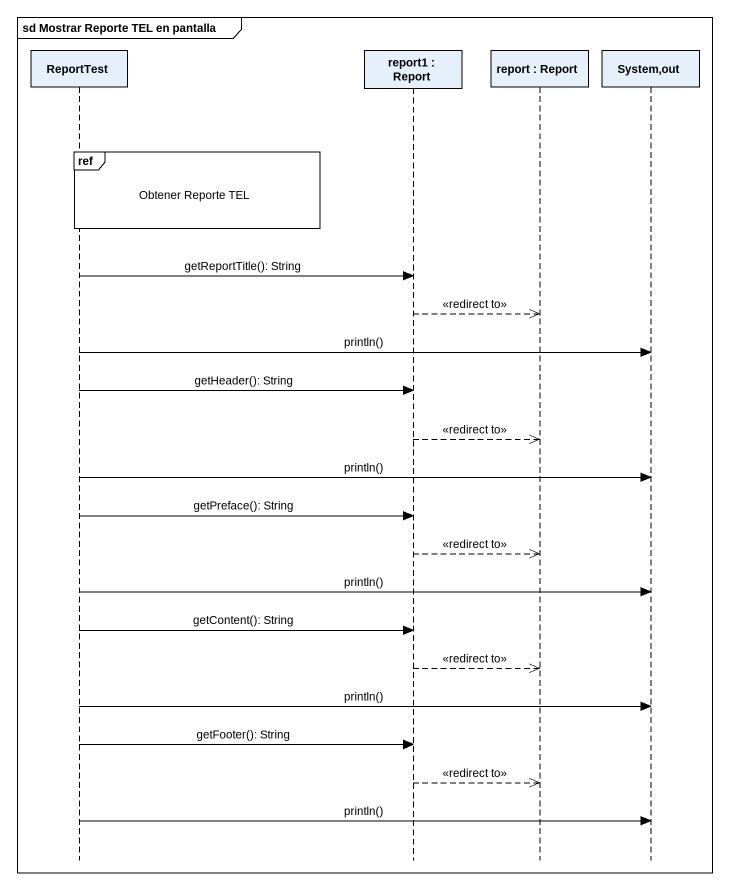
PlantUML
@startuml
mainframe sd Mostrar Reporte TEL en pantalla
hide footbox
participant ReportTest
participant "report1 : Report" as report1
participant "report : Report" as report
participant "System,out" as System_out

ref over ReportTest : Obtener Reporte TEL
ReportTest -> report1 : getReportTitle(): String
report1 -->> report : <<redirect to>>
ReportTest -> System_out : println()
ReportTest -> report1 : getHeader(): String
report1 -->> report : <<redirect to>>
ReportTest -> System_out : println()
ReportTest -> report1 : getPreface(): String
report1 -->> report : <<redirect to>>
ReportTest -> System_out : println()
ReportTest -> report1 : getContent(): String
report1 -->> report : <<redirect to>>
ReportTest -> System_out : println()
ReportTest -> report1 : getFooter(): String
report1 -->> report : <<redirect to>>
ReportTest -> System_out : println()
@enduml
